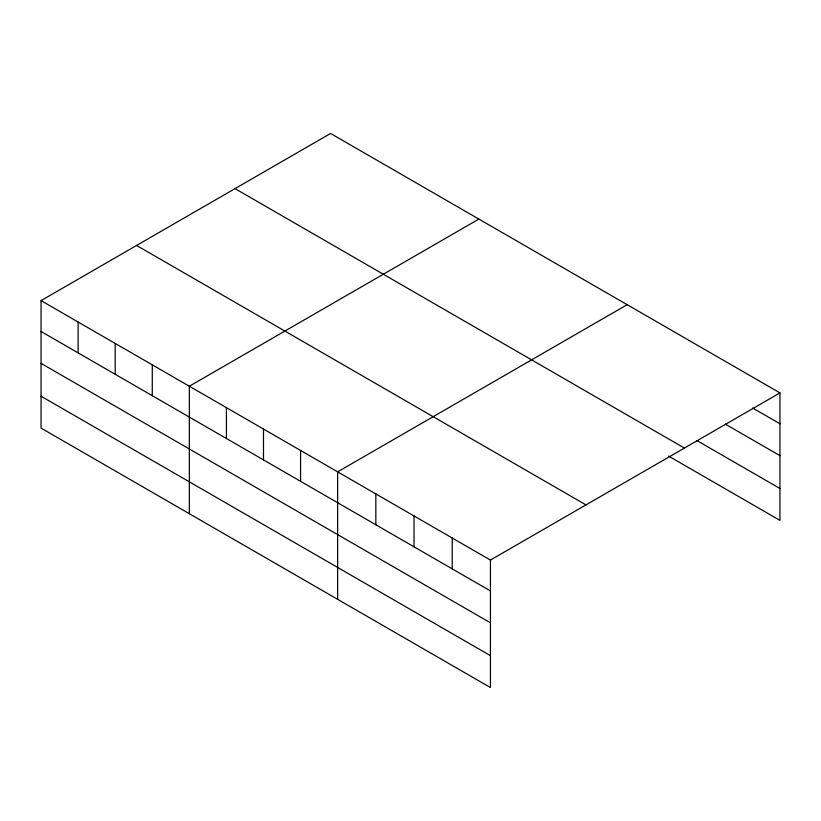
<?xml version="1.0" encoding="UTF-8"?>
<svg xmlns="http://www.w3.org/2000/svg" width="821" height="821" viewBox="0 0 821 821"><rect width="100%" height="100%" fill="white"/><g stroke="black" fill="none" stroke-linecap="round" stroke-linejoin="round"><path stroke-width="1.23" d="M41.05 300.619L490.424 560.066L490.424 687.536L41.05 428.1L41.05 300.619L330.576 133.464L779.95 392.9L779.95 520.381L668.633 456.117M478.869 219.074L189.343 386.229L189.343 513.71M627.162 304.694L337.636 471.849L337.636 599.33M490.424 560.066L779.95 392.9M752.662 408.016L779.95 423.769M725.384 424.149L779.95 455.655M697.008 440.61L779.95 488.495M235.032 188.625L684.406 448.071M136.594 245.458L585.968 504.894M41.05 331.479L490.424 590.925M41.05 363.364L490.424 622.811M41.05 396.215L490.424 655.661M452.227 538.012L452.227 568.871M414.03 515.957L414.03 546.817M375.833 493.903L375.833 524.763M300.568 450.442L300.568 481.311M263.49 429.044L263.49 459.904M226.422 407.637L226.422 438.496M152.275 364.832L152.275 395.691M115.197 343.424L115.197 374.284M78.128 322.017L78.128 352.886"/></g></svg>
